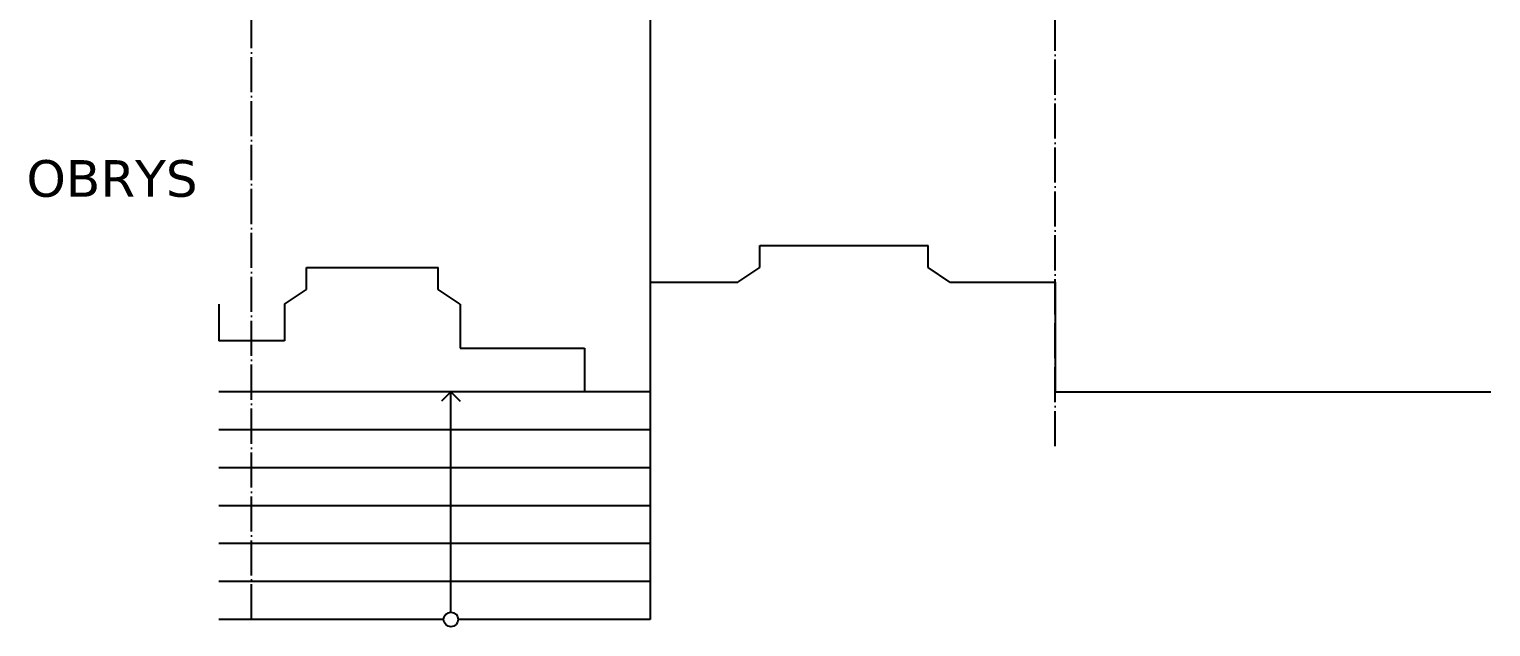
# Model space of a CAD drawing. Header units: millimetres. Extents: x 7063 to 30624, y -3938 to 13287.
# Drawn here: x 7063 to 17056, y -3938 to 143 of the extents above; entities that cross this region are included whole.
import ezdxf

# ---------------------------------------------------------------- set-up
doc = ezdxf.new("R2010")
doc.units = ezdxf.units.MM
doc.header["$LTSCALE"] = 10
doc.linetypes.add('ACAD_ISO04W100', pattern=[30, 24, -3, 0, -3])
doc.styles.get("Standard").update_dxf_attribs({"font": 'verdana.TTF'})

msp = doc.modelspace()

# ---------------------------------------------------------------- linework, layer by layer
at = {"linetype": 'ACAD_ISO04W100'}
for p, q in [((8583.297, -3888.32), (8583.297, 10484.553)), ((14078.297, -2704.836), (14078.297, 10484.553))]:
    msp.add_line(p, q, dxfattribs=at)
for p, q in [((11308.297, 256.865), (11308.297, -3888.32)), ((12058.297, -1484.32), (12058.297, -1334.32)), ((12058.297, -1334.32), (13208.297, -1334.32)), ((13208.297, -1484.32), (13208.297, -1334.32)), ((8958.297, -1634.32), (8958.297, -1484.32)), ((8958.297, -1484.32), (9858.297, -1484.32)), ((9858.297, -1634.32), (9858.297, -1484.32)), ((11908.297, -1584.32), (12058.297, -1484.32)), ((13358.297, -1584.32), (13208.297, -1484.32)), ((11308.297, -1584.32), (11308.297, -2334.32)), ((11308.297, -1584.32), (11908.297, -1584.32)), ((13358.297, -1584.32), (14078.297, -1584.32)), ((14078.297, -1584.32), (14078.297, -2334.32)), ((8808.297, -1734.32), (8958.297, -1634.32)), ((10008.297, -1734.32), (9858.297, -1634.32)), ((8358.297, -1734.32), (8358.297, -1984.32)), ((8808.297, -1734.32), (8808.297, -1984.32)), ((10008.297, -1734.32), (10008.297, -2034.32)), ((8808.297, -1984.32), (8358.297, -1984.32)), ((10008.297, -2034.32), (10858.297, -2034.32)), ((10858.297, -2034.32), (10858.297, -2334.32)), ((10858.297, -2334.32), (8358.297, -2334.32)), ((9945.797, -2334.32), (9881.827, -2398.289)), ((9945.797, -3838.32), (9945.797, -2334.32)), ((9945.797, -2334.32), (10009.767, -2398.289)), ((11308.297, -2334.32), (10858.297, -2334.32)), ((14078.297, -2334.32), (17055.683, -2334.32)), ((11308.297, -2593.32), (8358.297, -2593.32)), ((11308.297, -2852.32), (8358.297, -2852.32)), ((11308.297, -3111.32), (8358.297, -3111.32)), ((11308.297, -3370.32), (8358.297, -3370.32)), ((11308.297, -3629.32), (8358.297, -3629.32)), ((9895.797, -3888.32), (8358.297, -3888.32)), ((11308.297, -3888.32), (9995.797, -3888.32))]:
    msp.add_line(p, q)
msp.add_circle((9945.797, -3888.32), 50)

# ---------------------------------------------------------------- texts
msp.add_text('OBRYS', height=250).set_placement((7043.652, -1000.796))

doc.saveas('drawing.dxf')
